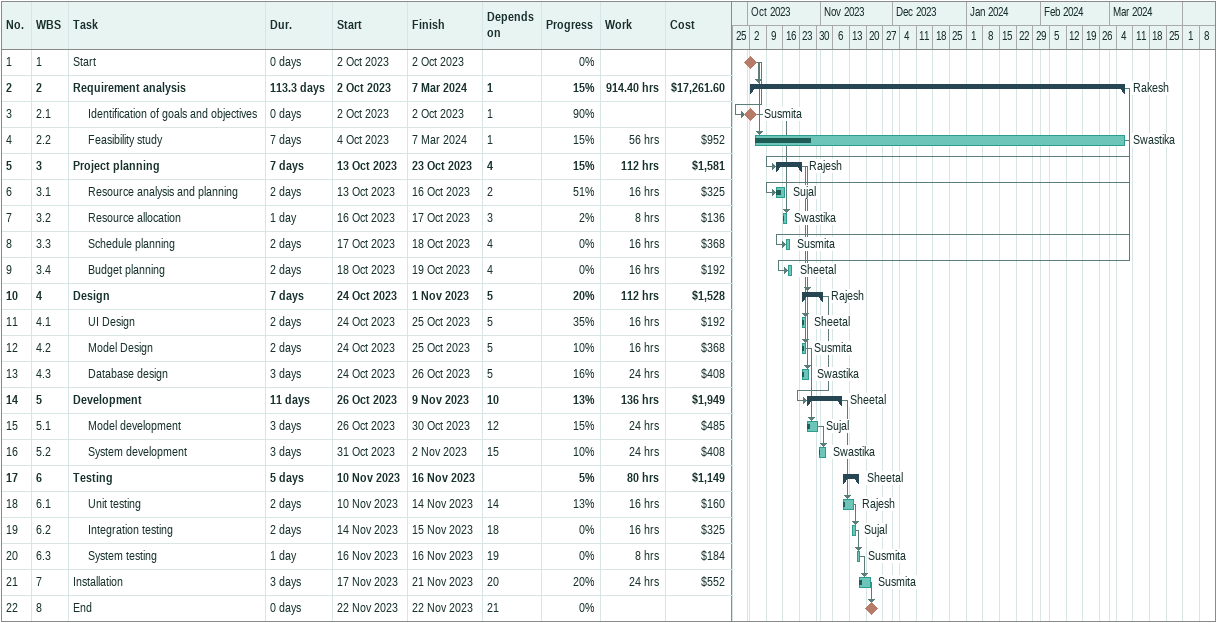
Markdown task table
| ID | WBS | Task | Duration | Start | Finish | Predecessors | Resources | % complete | Work (h) | Cost ($) |
|---|---|---|---|---|---|---|---|---|---|---|
| 1 | 1 | Start | 0d | 2023-10-02 | 2023-10-02 |  |  | 0 |  |  |
| 2 | 2 | **Requirement analysis** | 113.3d | 2023-10-02 | 2024-03-07 | 1 | Rakesh | 15 | 914.40 | 17261.60 |
| 3 | 2.1 | Identification of goals and objectives | 0d | 2023-10-02 | 2023-10-02 | 1 | Susmita | 90 |  |  |
| 4 | 2.2 | Feasibility study | 7d | 2023-10-04 | 2024-03-07 | 1 | Swastika | 15 | 56 | 952 |
| 5 | 3 | **Project planning** | 7d | 2023-10-13 | 2023-10-23 | 4 | Rajesh | 15 | 112 | 1581 |
| 6 | 3.1 | Resource analysis and planning | 2d | 2023-10-13 | 2023-10-16 | 2 | Sujal | 51 | 16 | 325 |
| 7 | 3.2 | Resource allocation | 1d | 2023-10-16 | 2023-10-17 | 3 | Swastika | 2 | 8 | 136 |
| 8 | 3.3 | Schedule planning | 2d | 2023-10-17 | 2023-10-18 | 4 | Susmita | 0 | 16 | 368 |
| 9 | 3.4 | Budget planning | 2d | 2023-10-18 | 2023-10-19 | 4 | Sheetal | 0 | 16 | 192 |
| 10 | 4 | **Design** | 7d | 2023-10-24 | 2023-11-01 | 5 | Rajesh | 20 | 112 | 1528 |
| 11 | 4.1 | UI Design | 2d | 2023-10-24 | 2023-10-25 | 5 | Sheetal | 35 | 16 | 192 |
| 12 | 4.2 | Model Design | 2d | 2023-10-24 | 2023-10-25 | 5 | Susmita | 10 | 16 | 368 |
| 13 | 4.3 | Database design | 3d | 2023-10-24 | 2023-10-26 | 5 | Swastika | 16 | 24 | 408 |
| 14 | 5 | **Development** | 11d | 2023-10-26 | 2023-11-09 | 10 | Sheetal | 13 | 136 | 1949 |
| 15 | 5.1 | Model development | 3d | 2023-10-26 | 2023-10-30 | 12 | Sujal | 15 | 24 | 485 |
| 16 | 5.2 | System development | 3d | 2023-10-31 | 2023-11-02 | 15 | Swastika | 10 | 24 | 408 |
| 17 | 6 | **Testing** | 5d | 2023-11-10 | 2023-11-16 |  | Sheetal | 5 | 80 | 1149 |
| 18 | 6.1 | Unit testing | 2d | 2023-11-10 | 2023-11-14 | 14 | Rajesh | 13 | 16 | 160 |
| 19 | 6.2 | Integration testing | 2d | 2023-11-14 | 2023-11-15 | 18 | Sujal | 0 | 16 | 325 |
| 20 | 6.3 | System testing | 1d | 2023-11-16 | 2023-11-16 | 19 | Susmita | 0 | 8 | 184 |
| 21 | 7 | Installation | 3d | 2023-11-17 | 2023-11-21 | 20 | Susmita | 20 | 24 | 552 |
| 22 | 8 | End | 0d | 2023-11-22 | 2023-11-22 | 21 |  | 0 |  |  |
